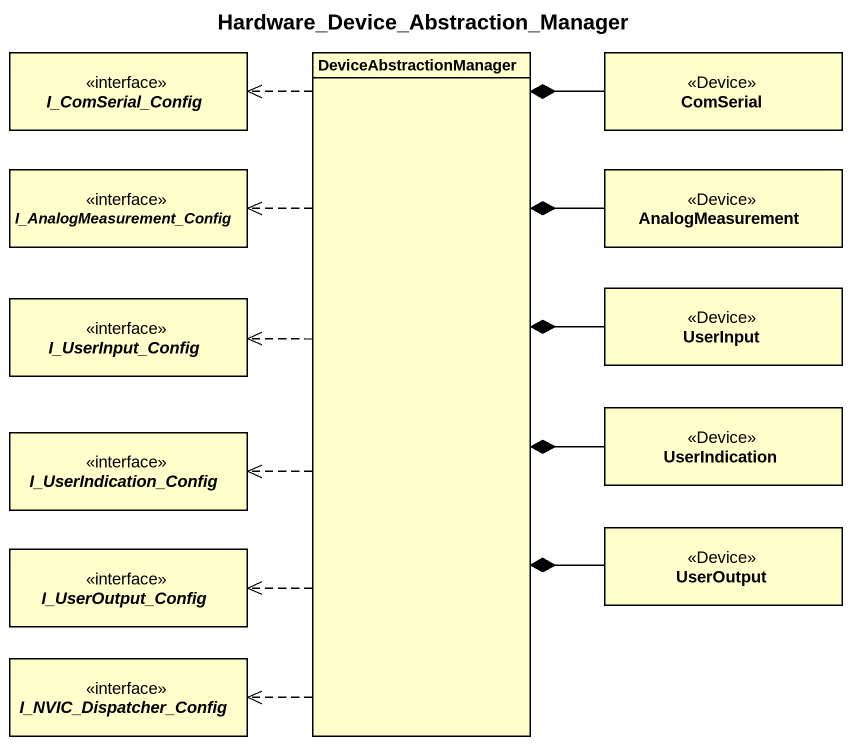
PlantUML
@startuml
title Hardware_Device_Abstraction_Manager
hide circle
hide empty members
interface I_ComSerial_Config
class DeviceAbstractionManager
class ComSerial <<Device>>
interface I_AnalogMeasurement_Config
class AnalogMeasurement <<Device>>
interface I_UserInput_Config
class UserInput <<Device>>
interface I_UserIndication_Config
class UserIndication <<Device>>
class UserOutput <<Device>>
interface I_UserOutput_Config
interface I_NVIC_Dispatcher_Config
DeviceAbstractionManager .up.> I_ComSerial_Config
DeviceAbstractionManager .up.> I_AnalogMeasurement_Config
DeviceAbstractionManager .left.> I_UserInput_Config
DeviceAbstractionManager .left.> I_UserIndication_Config
DeviceAbstractionManager ..> I_UserOutput_Config
DeviceAbstractionManager ..> I_NVIC_Dispatcher_Config
ComSerial --* DeviceAbstractionManager
AnalogMeasurement --* DeviceAbstractionManager
UserInput -left-* DeviceAbstractionManager
UserIndication -left-* DeviceAbstractionManager
UserOutput -left-* DeviceAbstractionManager
@enduml
